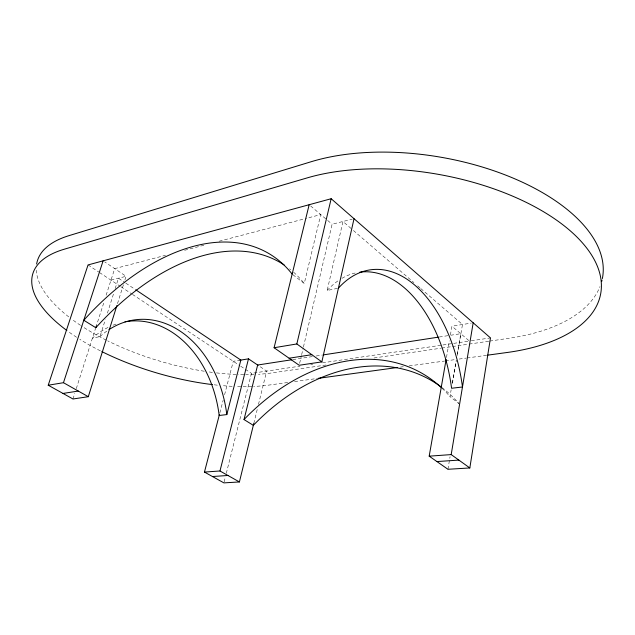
<?xml version="1.0" encoding="UTF-8"?>
<svg xmlns="http://www.w3.org/2000/svg" width="635" height="635" viewBox="0 0 635 635"><rect width="100%" height="100%" fill="white"/><g stroke="black" fill="none" stroke-linecap="round" stroke-linejoin="round"><path stroke-width="0.48" stroke-dasharray="3.17 2.38" d="M447.953 469.281L450.064 456.652M441.96 387.572A197.779 143.756 -63.1 0 1 458.938 403.55L449.985 396.597L451.144 389.827M452.303 383.048L456.113 360.791M457.271 354.02L460.748 333.7L450.985 335.201M452.414 383.429L456.375 360.251M457.2 355.425L462.486 324.517L420.656 288.457M446.469 357.473L449.382 340.868M450.406 335.002L451.945 326.207L471.249 323.112M337.479 288.369L327.168 290.465L342.979 221.488L352.687 229.862M299.625 363.339L301.434 355.608M301.657 354.64L303.236 347.885M303.459 346.916L332.105 224.234L352.187 219.162M292.902 274.693L304.26 283.512L320.754 214.574L305.419 218.599M253.802 423.426L257.5 408.368M258.477 404.4L266.668 371.102L257.651 365.022M224.139 481.925L225.346 477.123M226.314 473.281L251.468 373.356L299.966 366.165M219.861 412.861L223.139 400.272M224.584 394.716L233.283 361.291L240.84 360.077M117.515 303.586L123.412 284.774M124.889 280.067L126.071 276.304L104.664 261.874M108.014 327.438A105.862 79.827 84.2 0 0 92.416 338.13L99.973 336.598L105.339 319.651M107.426 313.063L113.689 293.291M115.181 288.584L118.459 278.233L125.031 282.623M72.977 398.986L74.787 393.327M76.295 388.604L95.583 328.239M95.885 327.295L104.211 301.458M106.132 295.219L114.697 268.637L165.489 255.31M184.658 250.285L203.827 245.253M219.162 241.229L304.459 218.853M110.95 280.13L126.071 276.304M292.806 359.601L312.333 356.592M316.238 355.989L322.096 355.084M439.269 337.01L450.009 335.351M310.737 364.569L312.698 364.276M322.485 362.823L441.968 345.115M442.944 344.972L452.739 343.519M453.715 343.368L469.384 341.051L451.945 326.207M471.305 340.765L490.482 337.923M325.985 365.014L272.066 372.896A147.764 61.841 16.2 0 1 258.445 374.285M374.023 357.989L440.69 348.242M441.666 348.099L451.477 346.67M452.453 346.527L468.138 344.233M469.122 344.091L488.728 341.225M489.712 341.082L509.318 338.217A179.554 90.614 9.9 0 0 599.996 286.568M287.719 382.508L269.105 385.056A148.55 60.563 16.1 0 1 253.659 386.421M294.577 381.572L317.103 378.492M400.375 367.101L403.312 366.697M409.194 365.895L444.46 361.069M445.437 360.934L455.239 359.593M459.153 359.061L466.011 358.116M466.995 357.981L486.585 355.306M88.051 264.938L98.687 271.986M99.504 272.534L120.047 286.163M120.872 286.71L131.612 293.838M132.445 294.386L239.895 365.673M240.721 366.228L251.468 373.356M125.849 283.178L134.882 289.219M310.61 205.946L326.922 219.829M327.668 220.456L332.105 224.234M353.433 230.505L413.933 282.662M417.671 285.885L419.91 287.814M112.998 325.207A105.862 79.827 84.2 0 1 116.38 323.977M289.552 268.835A229.338 136.779 -60.7 0 1 290.727 269.764M293.608 272.209A229.338 136.779 -60.7 0 1 304.26 283.512M253.968 374.507A147.764 61.841 16.2 0 1 245.697 374.666M243.824 374.65A147.764 61.841 16.2 0 1 238.125 374.531M236.204 374.459A147.764 61.841 16.2 0 1 216.464 372.888M212.423 372.396A147.764 61.841 16.2 0 1 208.351 371.84M204.264 371.229A147.764 61.841 16.2 0 1 107.704 340.86M106.243 340.13A147.764 61.841 16.2 0 1 81.288 325.842M80.51 325.326A147.764 61.841 16.2 0 1 71.557 319.032M68.747 316.889A147.764 61.841 16.2 0 1 36.29 270.296M251.865 386.501A148.55 60.563 16.1 0 1 242.665 386.628M240.784 386.604A148.55 60.563 16.1 0 1 236.982 386.517M232.172 386.318A148.55 60.563 16.1 0 1 221.353 385.556M217.353 385.159A148.55 60.563 16.1 0 1 213.32 384.707M100.362 350.845A148.55 60.563 16.1 0 1 79.788 339.296M76.613 337.272A148.55 60.563 16.1 0 1 67.588 331.049M442.127 388.334A199.604 143.581 -62.9 0 1 449.985 396.597M327.168 290.465A128.246 76.557 83 0 1 338.868 280.257M341.971 278.32A128.246 76.557 83 0 1 356.529 272.709M99.973 336.598A106.585 79.835 84.1 0 1 109.117 329.549"/><path stroke-width="0.95" d="M446.127 359.434L429.181 456.16L447.953 469.281L469.829 467.955L490.482 337.923L331.168 198.723L88.051 264.938L48.228 385.223L72.977 398.986L88.297 396.7L116.919 305.467M469.829 467.955L451.191 454.596L473.178 322.802M309.166 204.716L274.09 347.734L299.172 365.268L321.85 361.887L354.028 218.694M274.09 347.734L296.831 343.956L331.168 198.723M219.361 414.774L204.454 472.075L223.893 482.886L239.411 481.949L253.802 423.426M440.706 386.628A197.779 143.756 -63.1 0 0 253.333 425.331L244.015 419.552L257.651 365.022L291.83 359.751M204.454 472.075L219.972 470.979L248.491 358.846L257.977 365.244M124.968 321.802A105.862 79.827 84.2 0 1 219.178 415.481L226.814 414.591L240.84 360.077L135.707 289.766M292.148 274.106A231.815 135.882 -60.6 0 0 83.788 320.254L95.822 327.716L96.417 325.842M48.228 385.223L63.468 382.699L103.116 260.834M239.935 360.22L248.491 358.846M63.008 393.438L78.295 391.057M289.1 358.219L311.801 354.687M323.072 354.933L438.293 337.161M318.087 378.357L397.439 367.498M487.561 355.171L507.159 352.488A180.713 88.948 10.1 0 0 570.436 230.981A180.713 88.948 10.1 0 0 307.3 177.863L64.333 249.198A148.55 60.563 16.1 0 0 66.873 330.517M429.181 456.16L451.191 454.596M212.447 476.52L227.965 475.488M436.912 461.566L458.867 460.097M63.468 382.699L88.297 396.7M219.972 470.979L239.411 481.949M296.831 343.956L321.85 361.887M244.015 419.552A199.604 143.581 -62.9 0 1 441.539 387.787M212.511 384.612A148.55 60.563 16.1 0 1 101.814 351.576M95.822 327.716A229.338 136.779 -60.7 0 1 284.115 264.93M338.415 288.179A129.31 76.224 83 0 1 462.478 386.985L451.58 388.263A128.246 76.557 83 0 0 359.854 272.153M109.117 329.549A106.585 79.835 84.1 0 1 226.814 414.591M602.043 280.035A179.554 90.614 9.9 0 1 601.678 281.511M602.369 278.551A179.554 90.614 9.9 0 0 508.54 176.228A179.554 90.614 9.9 0 0 311.333 161.679L68.985 235.648A147.764 61.841 16.2 0 0 36.624 264.057"/></g></svg>
